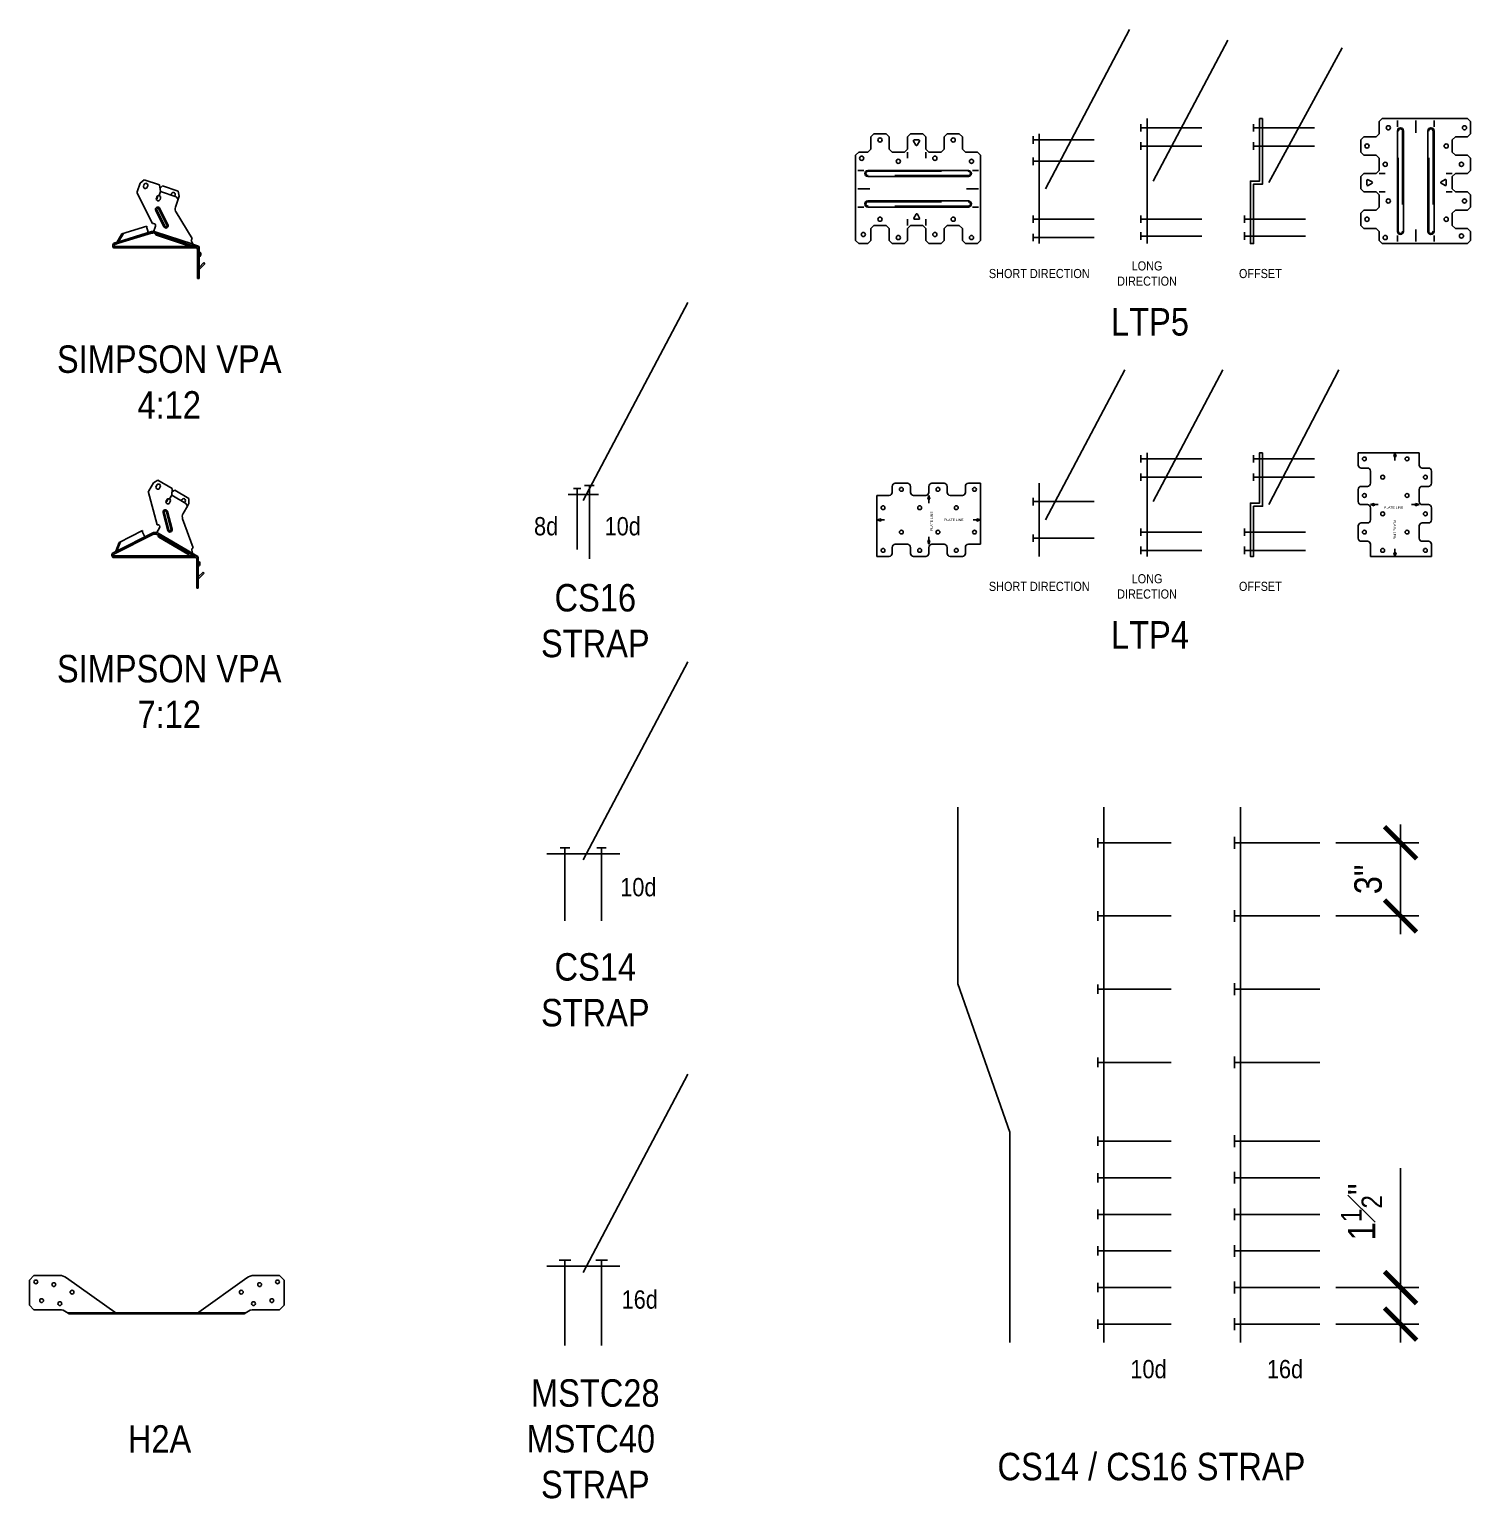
# Model space of a CAD drawing. Header units: inches. Extents: x -2661 to 42767, y -1222 to 9099.
# Drawn here: x 1336.7 to 1395.8, y 1880.5 to 1940.8 of the extents above; entities that cross this region are included whole.
import ezdxf

# ---------------------------------------------------------------- set-up
doc = ezdxf.new("R2010")
doc.units = ezdxf.units.IN
doc.header["$LTSCALE"] = 12
doc.header["$MEASUREMENT"] = 0
doc.header["$PDMODE"] = 3
doc.linetypes.add('HIDDEN', pattern=[0.375, 0.25, -0.125])
doc.layers.get('0').update_dxf_attribs({"linetype": 'CONTINUOUS'})
doc.layers.get('DefPoints').update_dxf_attribs({"color": 251, "linetype": 'CONTINUOUS'})
for name, color, linetype in [('S-ANNO-DIMS', 2, 'CONTINUOUS'), ('S-ANNO-NOTE', 4, 'CONTINUOUS'), ('S-NAIL', 2, 'CONTINUOUS'), ('S-SIMPSON', 2, 'CONTINUOUS'), ('S-STEEL', 4, 'CONTINUOUS')]:
    doc.layers.add(name, color=color, linetype=linetype)
doc.layers.add('S-ANNO-NONPLOT', color=253, linetype='CONTINUOUS', plot=False, transparency=0.5)
doc.styles.add('Arial', font='arial.ttf', dxfattribs={"width": 0.85})
doc.styles.get("Standard").update_dxf_attribs({"font": 'arial.ttf'})
doc.dimstyles.new('DIM-12_Se', dxfattribs={"dimscale": 12, "dimtxt": 0.09375, "dimasz": 0.109375, "dimexe": 0.0625, "dimexo": 0.0625, "dimgap": 0.0625, "dimtad": 1, "dimdec": 4, "dimzin": 11, "dimdsep": 46, "dimlunit": 4, "dimtxsty": 'Arial', "dimblk": 'ARCHTICK', "dimcen": 0.125, "dimdle": 0.0625, "dimclrd": 256, "dimclre": 256, "dimclrt": 4, "dimadec": 0, "dimazin": 0, "dimtfac": 0.75, "dimtdec": 4, "dimtmove": 0, "dimatfit": 3, "dimfxl": 1, "dimfrac": 1, "dimtolj": 1, "dimtzin": 0, "dimarcsym": 0})

# ---------------------------------------------------------------- blocks, each defined once
blk = doc.blocks.new('10d')
at = {"color": 3}
blk.add_line((0.193, 0.25), (-0.193, 0.25), dxfattribs=at)
at = {"color": 2}
blk.add_line((0, 0.25), (0, -2.75), dxfattribs=at)
blk = doc.blocks.new('_ARCHTICK')
at = {"color": 0, "linetype": 'ByBlock', "const_width": 0.15}
blk.add_lwpolyline([(-0.5, -0.5), (0.5, 0.5)], dxfattribs=at)
blk = doc.blocks.new('*D207')
at = {"layer": 'DefPoints', "color": 0, "transparency": 16777216}
for p in [(1389.534, 1907.42), (1392.934, 1907.42), (1389.534, 1904.42)]:
    blk.add_point(p, dxfattribs=at)
at = {"layer": 'S-ANNO-DIMS', "lineweight": -2, "transparency": 16777216}
for p, q in [((1392.934, 1903.67), (1392.934, 1908.17)), ((1390.284, 1907.42), (1393.684, 1907.42)), ((1390.284, 1904.42), (1393.684, 1904.42))]:
    blk.add_line(p, q, dxfattribs=at)
at = {"layer": 'S-ANNO-DIMS', "lineweight": -2, "transparency": 16777216, "xscale": 1.3125, "yscale": 1.3125, "zscale": 1.3125}
for p, rotation in [((1392.934, 1907.42), 90), ((1392.934, 1904.42), 270)]:
    blk.add_blockref('_ARCHTICK', p, dxfattribs=dict(at, rotation=rotation))
at = {"layer": 'S-ANNO-DIMS', "color": 4, "transparency": 16777216, "insert": (1391.609, 1905.92), "char_height": 1.125, "attachment_point": 5, "rotation": 90, "style": 'Arial'}
blk.add_mtext('\\A1;3"', dxfattribs=at)
blk = doc.blocks.new('*D208')
at = {"layer": 'DefPoints', "color": 0, "transparency": 16777216}
for p in [(1389.534, 1889.19), (1392.934, 1889.19), (1389.534, 1887.69)]:
    blk.add_point(p, dxfattribs=at)
at = {"layer": 'S-ANNO-DIMS', "lineweight": -2, "transparency": 16777216}
for p, q in [((1392.934, 1889.19), (1392.934, 1894.08)), ((1390.284, 1889.19), (1393.684, 1889.19)), ((1392.934, 1886.94), (1392.934, 1889.19)), ((1390.284, 1887.69), (1393.684, 1887.69))]:
    blk.add_line(p, q, dxfattribs=at)
at = {"layer": 'S-ANNO-DIMS', "lineweight": -2, "transparency": 16777216, "xscale": 1.3125, "yscale": 1.3125, "zscale": 1.3125}
for p, rotation in [((1392.934, 1889.19), 90), ((1392.934, 1887.69), 270)]:
    blk.add_blockref('_ARCHTICK', p, dxfattribs=dict(at, rotation=rotation))
at = {"layer": 'S-ANNO-DIMS', "color": 4, "transparency": 16777216, "insert": (1391.336, 1892.291), "char_height": 1.125, "attachment_point": 5, "rotation": 90, "style": 'Arial'}
blk.add_mtext('\\A1;1{\\H0.75x;\\S1#2;}"', dxfattribs=at)
blk = doc.blocks.new('16d')
at = {"color": 3}
blk.add_line((0.241, 0.25), (-0.241, 0.25), dxfattribs=at)
at = {"color": 2}
blk.add_line((0, 0.25), (0, -3.25), dxfattribs=at)
blk = doc.blocks.new('LTP4')
for p, q in [((2, 4.25), (-0.5, 4.25)), ((-0.5, 4.25), (-0.5, 3.75)), ((1, 4.25), (0.953125, 4.09375)), ((1.046875, 4.09375), (1, 4.25)), ((2, 3.75), (2, 4.25)), ((-0.375, 3.625), (-0.125, 3.625)), ((0.953125, 4.09375), (1.046875, 4.09375)), ((1, 4.09375), (1, 3.9375)), ((2.375, 3.625), (2.125, 3.625)), ((0, 3.5), (0, 3)), ((2.5, 3), (2.5, 3.5)), ((-0.5, 2.75), (-0.5, 2.25)), ((-0.125, 2.875), (-0.375, 2.875)), ((2, 2.25), (2, 2.75)), ((2.125, 2.875), (2.375, 2.875)), ((-0.375, 2.125), (-0.125, 2.125)), ((0.15625, 2.171875), (0, 2.125)), ((0, 2.125), (0.15625, 2.078125)), ((0, 2), (0, 1.5)), ((0.15625, 2.078125), (0.15625, 2.171875)), ((0.15625, 2.125), (0.3125, 2.125)), ((1.84375, 2.125), (1.6875, 2.125)), ((1.84375, 2.171875), (2, 2.125)), ((1.84375, 2.078125), (1.84375, 2.171875)), ((2, 2.125), (1.84375, 2.078125)), ((2.375, 2.125), (2.125, 2.125)), ((2.5, 1.5), (2.5, 2)), ((-0.5, 1.25), (-0.5, 0.75)), ((-0.125, 1.375), (-0.375, 1.375)), ((2, 0.75), (2, 1.25)), ((2.125, 1.375), (2.375, 1.375)), ((-0.375, 0.625), (-0.125, 0.625)), ((0, 0.5), (0, 0)), ((0, 0), (2.5, 0)), ((1, 0), (0.953125, 0.15625)), ((0.953125, 0.15625), (1.046875, 0.15625)), ((1, 0.15625), (1, 0.3125)), ((1.046875, 0.15625), (1, 0)), ((2.5, 0), (2.5, 0.5))]:
    blk.add_line(p, q)
blk.add_lwpolyline([(2.375, 0.625), (2.125, 0.625)])
for centre in [(-0.25, 4), (1.5, 4), (0.5, 3.25), (2.25, 3.25), (-0.25, 2.5), (1.5, 2.5), (0.5, 1.75), (2.25, 1.75), (-0.25, 1), (1.5, 1), (0.5, 0.25), (2.25, 0.25)]:
    blk.add_circle(centre, 0.078)
for centre, start, end in [((-0.375, 3.75), 180, 270), ((-0.125, 3.5), 0, 90), ((2.125, 3.75), 180, 270), ((2.375, 3.5), 0, 90), ((-0.375, 2.75), 90, 180), ((-0.125, 3), 270, 0), ((2.125, 2.75), 90, 180), ((2.375, 3), 270, 0), ((-0.375, 2.25), 180, 270), ((-0.125, 2), 0, 90), ((2.125, 2.25), 180, 270), ((2.375, 2), 0, 90), ((-0.375, 1.25), 90, 180), ((-0.125, 1.5), 270, 0), ((2.125, 1.25), 90, 180), ((2.375, 1.5), 270, 0), ((-0.375, 0.75), 180, 270), ((-0.125, 0.5), 0, 90), ((2.125, 0.75), 180, 270), ((2.375, 0.5), 0, 90)]:
    blk.add_arc(centre, 0.125, start, end)
blk.add_text('PLATE LINE', height=0.1).set_placement((0.55251, 1.960173))
blk.add_text('PLATE LINE', height=0.1, rotation=270).set_placement((0.950839, 1.497981))
blk = doc.blocks.new('LTP5')
for p, q in [((-1.5, 4.915), (-1.375, 5.04)), ((-1.5, 4.415), (-1.5, 4.915)), ((-1.375, 5.04), (2.125, 5.04)), ((-0.75, 4.956), (-0.75, 4.706)), ((0, 4.956), (0, 4.456)), ((0.75, 4.956), (0.75, 4.706)), ((2.125, 5.04), (2.25, 4.915)), ((2.25, 4.915), (2.25, 4.415)), ((-2.25, 4.165), (-2.125, 4.29)), ((-2.125, 4.29), (-1.625, 4.29)), ((-1.625, 4.29), (-1.5, 4.415)), ((-0.75, 0.415), (-0.75, 4.54)), ((-0.5, 4.54), (-0.5, 0.415)), ((0.5, 4.54), (0.5, 0.415)), ((0.75, 0.415), (0.75, 4.54)), ((1.625, 4.29), (1.5, 4.165)), ((2.125, 4.29), (1.625, 4.29)), ((2.25, 4.415), (2.125, 4.29)), ((-2.25, 3.665), (-2.25, 4.165)), ((-2.125, 3.54), (-2.25, 3.665)), ((1.5, 4.165), (1.5, 3.665)), ((1.5, 3.665), (1.625, 3.54)), ((-1.625, 3.54), (-2.125, 3.54)), ((-1.5, 3.415), (-1.625, 3.54)), ((-1.5, 2.915), (-1.5, 3.415)), ((1.625, 3.54), (2.125, 3.54)), ((2.125, 3.54), (2.25, 3.415)), ((2.25, 3.415), (2.25, 2.915)), ((-2.25, 2.665), (-2.125, 2.79)), ((-2.25, 2.165), (-2.25, 2.665)), ((-2.125, 2.79), (-1.625, 2.79)), ((-2, 2.509), (-2, 2.321)), ((-1.79, 2.442), (-1.953, 2.536)), ((-1.625, 2.79), (-1.5, 2.915)), ((-1.5, 2.79), (-1.25, 2.79)), ((1.04, 2.446), (1.203, 2.54)), ((1.5, 2.79), (1.25, 2.79)), ((1.25, 2.513), (1.25, 2.325)), ((1.625, 2.79), (1.5, 2.665)), ((1.5, 2.665), (1.5, 2.165)), ((2.125, 2.79), (1.625, 2.79)), ((2.25, 2.915), (2.125, 2.79)), ((-2.125, 2.04), (-2.25, 2.165)), ((-1.625, 2.04), (-2.125, 2.04)), ((-1.953, 2.294), (-1.79, 2.388)), ((-1.5, 1.915), (-1.625, 2.04)), ((-1.5, 2.04), (-1.25, 2.04)), ((-1.5, 1.415), (-1.5, 1.915)), ((1.203, 2.298), (1.04, 2.392)), ((1.5, 2.04), (1.25, 2.04)), ((1.5, 2.165), (1.625, 2.04)), ((1.625, 2.04), (2.125, 2.04)), ((2.125, 2.04), (2.25, 1.915)), ((2.25, 1.915), (2.25, 1.415)), ((-2.25, 1.165), (-2.125, 1.29)), ((-2.125, 1.29), (-1.625, 1.29)), ((-1.625, 1.29), (-1.5, 1.415)), ((1.625, 1.29), (1.5, 1.165)), ((2.125, 1.29), (1.625, 1.29)), ((2.25, 1.415), (2.125, 1.29)), ((-2.25, 0.665), (-2.25, 1.165)), ((-2.125, 0.54), (-2.25, 0.665)), ((1.5, 1.165), (1.5, 0.665)), ((1.5, 0.665), (1.625, 0.54)), ((-1.625, 0.54), (-2.125, 0.54)), ((-1.5, 0.415), (-1.625, 0.54)), ((-1.5, 0.04), (-1.5, 0.415)), ((-1.375, -0.085), (-1.5, 0.04)), ((-0.75, 0), (-0.75, 0.25)), ((0, 0), (0, 0.5)), ((0.75, 0), (0.75, 0.25)), ((1.625, 0.54), (2.125, 0.54)), ((2.125, 0.54), (2.25, 0.415)), ((2.25, 0.04), (2.125, -0.085)), ((2.25, 0.415), (2.25, 0.04)), ((2.125, -0.085), (-1.375, -0.085))]:
    blk.add_line(p, q)
at = {"linetype": 'HIDDEN'}
for p, q in [((-0.718, 0.432), (-0.718, 4.524)), ((-0.538, 4.524), (-0.538, 0.432)), ((0.532, 0.432), (0.532, 4.524)), ((0.712, 4.524), (0.712, 0.432))]:
    blk.add_line(p, q, dxfattribs=at)
for centre in [(-1.125, 4.665), (2, 4.665), (-2, 3.915), (1.25, 3.915), (-1.25, 3.165), (1.875, 3.165), (-1.125, 1.665), (2, 1.665), (-2, 0.915), (1.25, 0.915), (-1.25, 0.165), (1.875, 0.228)]:
    blk.add_circle(centre, 0.0855)
for centre, radius, start, end in [((-0.625, 4.54), 0.125, 0, 180), ((-0.628, 4.531), 0.0903, 355.62328, 184.37672), ((0.625, 4.54), 0.125, 0, 180), ((0.622, 4.531), 0.0903, 355.62328, 184.37672), ((-1.969, 2.509), 0.0312, 60, 180), ((-1.806, 2.415), 0.0313, 300, 60), ((1.056, 2.419), 0.0313, 120, 240), ((1.219, 2.513), 0.0312, 0, 120), ((-1.969, 2.321), 0.0312, 180, 300), ((1.219, 2.325), 0.0313, 240, 0), ((-0.625, 0.415), 0.125, 180, 360), ((-0.628, 0.425), 0.0903, 175.62328, 4.37672), ((0.625, 0.415), 0.125, 180, 0), ((0.622, 0.425), 0.0903, 175.62328, 4.37672)]:
    blk.add_arc(centre, radius, start, end)
blk = doc.blocks.new('A$C0FF2573A')
for p, q in [((0.358, 4.734), (0.171, 4.547)), ((0.171, 4.547), (0.171, 3.501)), ((1.39, 4.734), (0.358, 4.734)), ((1.577, 4.547), (1.39, 4.734)), ((1.577, 3.501), (1.577, 4.547)), ((0.077, 3.21), (0, 3.102)), ((0, 1.142), (1.484, 3.21)), ((0, 3.102), (0, -4.071)), ((0.046, 1.206), (0.046, -2.175)), ((0.046, 0.156), (0, 0.156)), ((0.046, 0), (0, 0)), ((0.046, -0.969), (0, -0.969)), ((0.046, -1.125), (0, -1.125)), ((1.484, -4.179), (0, -2.111)), ((0, -4.071), (0.077, -4.179)), ((0.171, -4.47), (0.171, -5.516)), ((1.577, -5.516), (1.577, -4.47)), ((0.358, -5.703), (0.171, -5.516)), ((0.358, -5.703), (1.39, -5.703)), ((1.39, -5.703), (1.577, -5.516))]:
    blk.add_line(p, q)
at = {"linetype": 'HIDDEN'}
for p, q in [((0.046, 1.206), (0.046, 3.166)), ((0.046, -2.175), (0.046, -4.135))]:
    blk.add_line(p, q, dxfattribs=at)
for centre in [(0.546, 4.234), (1.312, 4.469), (1.202, 3.734), (0.421, 3.484), (0.89, 2.984), (0.89, -3.953), (0.421, -4.453), (1.202, -4.703), (0.546, -5.203), (1.312, -5.438)]:
    blk.add_circle(centre, 0.078)
for centre, start, end in [((-0.329, 3.501), 324.34726, 0), ((1.077, 3.501), 324.34726, 0), ((-0.329, -4.47), 0, 35.65274), ((1.077, -4.47), 0, 35.65274)]:
    blk.add_arc(centre, 0.5, start, end)
blk = doc.blocks.new('CS14 STRAP')
at = {"layer": 'S-STEEL'}
blk.add_line((-1.5, 0.25), (1.5, 0.25), dxfattribs=at)
at = {"layer": 'S-NAIL'}
for p in [(-0.75, 0.25), (0.75, 0.25)]:
    blk.add_blockref('10d', p, dxfattribs=at)
blk = doc.blocks.new('MSTC28 MSTC40  STRAP')
at = {"layer": 'S-STEEL'}
blk.add_line((-1.5, 0.25), (1.5, 0.25), dxfattribs=at)
at = {"layer": 'S-NAIL'}
for p in [(-0.75, 0.25), (0.75, 0.25)]:
    blk.add_blockref('16d', p, dxfattribs=at)
blk = doc.blocks.new('8d')
at = {"color": 3}
blk.add_line((0.154, 0.25), (-0.154, 0.25), dxfattribs=at)
at = {"color": 2}
blk.add_line((0, 0.25), (0, -2.25), dxfattribs=at)
blk = doc.blocks.new('CS16 STRAP')
at = {"layer": 'S-STEEL'}
blk.add_line((-0.625, 0.25), (0.625, 0.25), dxfattribs=at)
at = {"layer": 'S-NAIL'}
for name, p in [('10d', (0.25, 0.366)), ('8d', (-0.25, 0.25))]:
    blk.add_blockref(name, p, dxfattribs=at)
blk = doc.blocks.new('LTP5 STRAP SHORT')
at = {"layer": 'S-STEEL'}
blk.add_line((-0.25, 2.25), (-0.25, -2.25), dxfattribs=at)
at = {"layer": 'S-NAIL', "rotation": 90}
for p in [(-0.25, 2), (-0.25, 1.125), (-0.25, -1.25), (-0.25, -2)]:
    blk.add_blockref('8d', p, dxfattribs=at)
blk = doc.blocks.new('LTP5 STRAP LONG')
at = {"layer": 'S-STEEL'}
blk.add_line((-0.25, 2.5625), (-0.25, -2.5625), dxfattribs=at)
at = {"layer": 'S-NAIL', "rotation": 90}
for p in [(-0.25, 2.1875), (-0.25, 1.4375), (-0.25, -1.5625), (-0.25, -2.25)]:
    blk.add_blockref('8d', p, dxfattribs=at)
blk = doc.blocks.new('LTP5 STRAP OFFSET')
at = {"layer": 'S-SIMPSON'}
blk.add_lwpolyline([(-0.25, 2.621), (-0.25, -0.062), (-0.625, -0.062), (-0.625, -2.504), (-0.75, -2.504), (-0.75, 0.062), (-0.375, 0.062), (-0.375, 2.621)], close=True, dxfattribs=at)
at = {"layer": 'S-NAIL', "rotation": 90}
for p in [(-0.375, 2.246), (-0.375, 1.496), (-0.75, -1.504), (-0.75, -2.191)]:
    blk.add_blockref('8d', p, dxfattribs=at)
blk = doc.blocks.new('LTP4 STRAP SHORT')
at = {"layer": 'S-STEEL'}
blk.add_line((-0.25, 1.5), (-0.25, -1.5), dxfattribs=at)
at = {"layer": 'S-NAIL', "rotation": 90}
for p in [(-0.25, 0.75), (-0.25, -0.75)]:
    blk.add_blockref('8d', p, dxfattribs=at)
blk = doc.blocks.new('LTP4 STRAP LONG')
at = {"layer": 'S-STEEL'}
blk.add_line((-0.25, 2), (-0.25, -2.25), dxfattribs=at)
at = {"layer": 'S-NAIL', "rotation": 90}
for p in [(-0.25, 1.75), (-0.25, 1), (-0.25, -1.25), (-0.25, -2)]:
    blk.add_blockref('8d', p, dxfattribs=at)
blk = doc.blocks.new('LTP4 STRAP OFFSET')
at = {"layer": 'S-SIMPSON'}
blk.add_lwpolyline([(-0.25, 2.125), (-0.25, -0.0625), (-0.625, -0.0625), (-0.625, -2.125), (-0.75, -2.125), (-0.75, 0.0625), (-0.375, 0.0625), (-0.375, 2.125)], close=True, dxfattribs=at)
at = {"layer": 'S-NAIL', "rotation": 90}
for p in [(-0.375, 1.875), (-0.375, 1.125), (-0.75, -1.125), (-0.75, -1.875)]:
    blk.add_blockref('8d', p, dxfattribs=at)
blk = doc.blocks.new('VPA-3-r-4and12')
for p, q in [((-0.605, 2.654), (-0.724, 2.297)), ((-0.605, 2.654), (-0.443, 2.797)), ((-0.462, 2.54), (-0.442, 2.599)), ((-0.443, 2.797), (0.195, 2.584)), ((-0.314, 2.491), (-0.294, 2.55)), ((0.195, 2.584), (0.235, 2.308)), ((0.314, 2.545), (0.215, 2.446)), ((0.314, 2.545), (0.952, 2.332)), ((-0.1, 1.001), (-0.739, 2.279)), ((-0.1, 1.001), (-0.739, 2.279)), ((0.082, 2.095), (0.062, 2.036)), ((0.111, 2.085), (0.091, 2.026)), ((0.235, 2.308), (0.18, 2.145)), ((0.23, 2.046), (0.21, 1.987)), ((0.873, 2.095), (0.235, 2.308)), ((0.665, 2.164), (0.684, 2.224)), ((0.813, 2.115), (0.832, 2.174)), ((0.956, 2.002), (0.846, 1.671)), ((0.873, 2.095), (0.956, 2.002)), ((0.996, 2.12), (0.952, 2.332)), ((0.996, 2.12), (0.956, 2.002)), ((0.37, 0.869), (0.034, 1.54)), ((0.412, 0.89), (0.076, 1.561)), ((0.495, 0.932), (0.16, 1.603)), ((0.537, 0.953), (0.202, 1.624)), ((1.532, 0.383), (0.87, 1.461)), ((-0.135, 0.603), (-1.622, 0.151)), ((-0.134, 0.669), (-1.497, 0.254)), ((-0.324, 0.888), (-1.358, 0.574)), ((-0.324, 0.888), (-0.332, 0.828)), ((-0.332, 0.828), (-0.253, 0.567)), ((0.019, 0.897), (-0.075, 0.614)), ((1.563, 0.152), (0.018, 0.667)), ((-1.689, 0), (-1.659, 0.062)), ((-1.689, 0), (1.689, 0)), ((-1.659, 0.062), (1.689, 0.062)), ((-1.64, 0.211), (-1.587, 0.227)), ((-1.552, 0.254), (-1.358, 0.574)), ((-1.521, 0.215), (-1.291, 0.594)), ((1.634, 0.062), (0.017, 0.601)), ((0.067, 0.519), (1.371, 0.084)), ((0.306, 0), (0.306, 0.062)), ((0.306, 0), (0.306, 0.062)), ((0.377, 0), (0.377, 0.062)), ((0.502, 0), (0.502, 0.062)), ((0.994, 0), (0.994, 0.062)), ((1.579, 0.119), (1.502, 0.273)), ((1.742, 0.092), (1.587, 0.144)), ((1.666, 0), (1.666, 0.062)), ((1.814, 0.03), (1.814, -1.257)), ((1.752, -0.062), (1.752, -1.257)), ((1.814, -0.062), (1.752, -0.062)), ((1.814, -0.507), (1.752, -0.507)), ((2.01, -0.602), (1.814, -0.798)), ((1.877, -0.226), (1.877, -0.288)), ((2.054, -0.646), (2.01, -0.602)), ((1.814, -0.886), (2.054, -0.646)), ((1.814, -1.257), (1.752, -1.257))]:
    blk.add_line(p, q)
for centre, radius, start, end in [((-0.388, 2.515), 0.078, 161.56505, 341.56505), ((-0.368, 2.574), 0.078, 341.56505, 161.56505), ((-0.753, 2.306), 0.03, 296.49821, 341.56505), ((0.136, 2.011), 0.078, 161.56505, 341.56505), ((0.017, 2.051), 0.078, 304.81776, 341.56505), ((0.156, 2.071), 0.078, 341.56505, 161.56505), ((0.037, 2.11), 0.078, 341.56505, 18.31235), ((0.758, 2.199), 0.078, 341.56505, 161.56505), ((0.118, 1.582), 0.0938, 26.56505, 206.56505), ((0.118, 1.582), 0.0467, 26.56505, 206.56505), ((1.083, 1.592), 0.25, 161.56505, 211.56505), ((-0.062, 0.364), 0.25, 71.56505, 106.91329), ((-0.061, 0.43), 0.25, 71.56505, 106.91333), ((-0.062, 0.924), 0.0855, 341.56505, 116.56505), ((0.454, 0.911), 0.0938, 206.56505, 26.56505), ((0.454, 0.911), 0.0467, 206.56505, 26.56505), ((-1.604, 0.091), 0.125, 106.91332, 226.91332), ((-1.604, 0.091), 0.0625, 106.91329, 207.42909), ((-1.628, 0.28), 0.125, 286.91329, 328.73159), ((-1.605, 0.287), 0.0625, 286.91278, 328.73159), ((0.086, 0.578), 0.0625, 161.56505, 251.56505), ((1.391, 0.143), 0.0625, 251.56505, 341.56505), ((1.579, 0.311), 0.0855, 122.97066, 206.56505), ((1.607, 0.203), 0.0625, 206.56505, 251.56484), ((1.691, 0.175), 0.125, 206.56505, 244.38452), ((1.689, -0.062), 0.125, 0, 90), ((1.689, -0.062), 0.0625, 0, 90), ((1.702, -0.026), 0.125, 26.56505, 71.56505), ((1.814, -0.226), 0.0625, 0, 90), ((1.814, -0.288), 0.0625, 270, 0)]:
    blk.add_arc(centre, radius, start, end)
blk = doc.blocks.new('VPA-3-r-7and12')
for p, q in [((-0.027, 3.058), (-0.217, 2.733)), ((-0.027, 3.058), (0.16, 3.165)), ((0.16, 3.165), (0.742, 2.826)), ((0.129, 1.336), (-0.235, 2.719)), ((0.129, 1.336), (-0.235, 2.719)), ((0.09, 2.917), (0.121, 2.971)), ((0.224, 2.838), (0.256, 2.892)), ((0.724, 2.548), (0.637, 2.399)), ((0.742, 2.826), (0.724, 2.548)), ((1.306, 2.209), (0.724, 2.548)), ((0.85, 2.763), (0.733, 2.687)), ((0.85, 2.763), (1.431, 2.424)), ((1.43, 2.208), (1.431, 2.424)), ((0.562, 1.112), (0.371, 1.837)), ((0.607, 1.124), (0.416, 1.849)), ((0.531, 2.371), (0.499, 2.317)), ((0.698, 1.147), (0.507, 1.873)), ((0.557, 2.355), (0.526, 2.301)), ((0.743, 1.159), (0.552, 1.885)), ((0.665, 2.292), (0.634, 2.238)), ((1.115, 2.319), (1.147, 2.373)), ((1.368, 2.1), (1.192, 1.799)), ((1.25, 2.24), (1.282, 2.294)), ((1.306, 2.209), (1.368, 2.1)), ((1.43, 2.208), (1.368, 2.1)), ((0.224, 1.211), (0.074, 0.953)), ((1.6, 0.398), (1.172, 1.588)), ((-0.079, 0.93), (-1.622, 0.151)), ((-1.571, 0.265), (-1.434, 0.613)), ((-1.534, 0.231), (-1.372, 0.644)), ((-0.077, 1.001), (-1.517, 0.274)), ((-0.469, 1.1), (-1.434, 0.613)), ((-0.469, 1.1), (-0.467, 1.039)), ((-0.467, 1.039), (-0.344, 0.796)), ((1.634, 0.063), (0.16, 0.923)), ((1.583, 0.165), (0.162, 0.994)), ((0.193, 0.831), (1.381, 0.138)), ((-1.689, 0), (-1.659, 0.062)), ((-1.689, 0), (1.689, 0)), ((-1.659, 0.062), (1.689, 0.062)), ((-1.65, 0.207), (-1.601, 0.232)), ((0.306, 0), (0.306, 0.062)), ((0.306, 0), (0.306, 0.062)), ((0.377, 0), (0.377, 0.062)), ((0.502, 0), (0.502, 0.062)), ((0.994, 0), (0.994, 0.062)), ((1.592, 0.13), (1.548, 0.296)), ((1.752, 0.067), (1.605, 0.152)), ((1.666, 0), (1.666, 0.062)), ((1.814, -0.062), (1.752, -0.062)), ((1.752, -0.062), (1.752, -1.257)), ((1.814, -0.507), (1.752, -0.507)), ((1.814, -0.041), (1.814, -1.257)), ((2.01, -0.602), (1.814, -0.798)), ((1.877, -0.226), (1.877, -0.288)), ((2.054, -0.646), (2.01, -0.602)), ((1.814, -0.886), (2.054, -0.646)), ((1.814, -1.257), (1.752, -1.257))]:
    blk.add_line(p, q)
for centre, radius, start, end in [((-0.243, 2.748), 0.03, 284.68685, 329.7537), ((0.157, 2.878), 0.078, 149.7537, 329.7537), ((0.188, 2.932), 0.078, 329.7537, 149.7537), ((0.598, 2.331), 0.078, 329.7537, 149.7537), ((1.214, 2.334), 0.078, 329.7537, 149.7537), ((0.461, 1.861), 0.0938, 14.7537, 194.7537), ((0.461, 1.861), 0.0467, 14.7537, 194.7537), ((0.567, 2.277), 0.078, 149.7537, 329.7537), ((0.459, 2.34), 0.078, 293.0064, 329.7537), ((0.49, 2.394), 0.078, 329.7537, 6.501), ((0.151, 1.254), 0.0855, 329.7537, 104.7537), ((1.408, 1.673), 0.25, 149.7537, 199.7537), ((0.034, 0.707), 0.25, 59.7537, 116.77753), ((0.036, 0.778), 0.25, 59.7537, 116.77757), ((0.225, 0.885), 0.0625, 149.7537, 239.7537), ((0.652, 1.136), 0.0938, 194.79526, 14.79526), ((0.652, 1.136), 0.0467, 194.79526, 14.79526), ((-1.604, 0.091), 0.124, 111.57457, 227.04934), ((-1.604, 0.091), 0.0625, 106.91329, 207.42909), ((-1.629, 0.288), 0.0625, 296.77702, 338.59583), ((-1.65, 0.277), 0.125, 296.77753, 338.59583), ((1.413, 0.192), 0.0625, 239.7537, 329.7537), ((1.631, 0.318), 0.0855, 111.15931, 194.7537), ((1.636, 0.206), 0.0625, 194.7537, 239.75348), ((1.713, 0.162), 0.125, 194.7537, 232.57317), ((1.689, -0.062), 0.125, 0, 90), ((1.689, -0.062), 0.0625, 0, 90), ((1.689, -0.041), 0.125, 0, 59.75348), ((1.814, -0.226), 0.0625, 0, 90), ((1.814, -0.288), 0.0625, 270, 0)]:
    blk.add_arc(centre, radius, start, end)

msp = doc.modelspace()

# ---------------------------------------------------------------- linework, layer by layer
at = {"layer": 'S-ANNO-NONPLOT'}
for p, q in [((1378.37485, 1934.23053), (1381.82592, 1940.76294)), ((1382.7926, 1934.54303), (1385.84745, 1940.32544)), ((1387.53163, 1934.4845), (1390.54654, 1940.01294)), ((1359.43195, 1921.44837), (1363.72468, 1929.57392)), ((1378.37485, 1920.65645), (1381.62571, 1926.80989)), ((1382.7926, 1921.40645), (1385.64724, 1926.80989)), ((1387.53163, 1921.28145), (1390.40806, 1926.80989)), ((1359.43195, 1906.71735), (1363.72468, 1914.8429)), ((1359.43195, 1889.81271), (1363.72468, 1897.93826))]:
    msp.add_line(p, q, dxfattribs=at)
at = {"layer": 'S-STEEL'}
for points in [[(1376.92111, 1886.94009), (1376.92111, 1895.56563), (1374.78998, 1901.63544), (1374.78998, 1908.87663)], [(1380.7769, 1886.94009), (1380.7769, 1908.87663)], [(1386.37184, 1886.94009), (1386.37184, 1908.87663)]]:
    msp.add_lwpolyline(points, dxfattribs=at)

# ---------------------------------------------------------------- block references
at = {"layer": 'S-NAIL', "rotation": 90}
for name, p in [('10d', (1380.7769, 1907.41994)), ('16d', (1386.37184, 1907.41994)), ('10d', (1380.7769, 1904.41994)), ('16d', (1386.37184, 1904.41994)), ('10d', (1380.7769, 1901.41994)), ('16d', (1386.37184, 1901.41994)), ('10d', (1380.7769, 1898.41994)), ('16d', (1386.37184, 1898.41994)), ('10d', (1380.7769, 1895.19009)), ('16d', (1386.37184, 1895.19009)), ('10d', (1380.7769, 1893.69009)), ('16d', (1386.37184, 1893.69009)), ('10d', (1380.7769, 1892.19009)), ('16d', (1386.37184, 1892.19009)), ('10d', (1380.7769, 1890.69009)), ('16d', (1386.37184, 1890.69009)), ('10d', (1380.7769, 1889.19009)), ('16d', (1386.37184, 1889.19009)), ('10d', (1380.7769, 1887.69009)), ('16d', (1386.37184, 1887.69009))]:
    msp.add_blockref(name, p, dxfattribs=at)
at = {"layer": 'S-SIMPSON'}
for name, p in [('LTP5 STRAP LONG', (1382.7926, 1934.54303)), ('LTP5 STRAP OFFSET', (1387.53163, 1934.4845)), ('LTP5', (1393.55642, 1932.06523)), ('LTP5 STRAP SHORT', (1378.37485, 1934.23053)), ('VPA-3-r-4and12', (1341.87222, 1931.80336)), ('LTP4 STRAP LONG', (1382.7926, 1921.40645)), ('LTP4 STRAP OFFSET', (1387.53163, 1921.28145)), ('LTP4', (1391.70128, 1919.15645)), ('VPA-3-r-7and12', (1341.83801, 1919.11608)), ('CS16 STRAP', (1359.43195, 1921.44837)), ('LTP4 STRAP SHORT', (1378.37485, 1920.65645)), ('CS14 STRAP', (1359.43195, 1906.71735)), ('MSTC28 MSTC40  STRAP', (1359.43195, 1889.81271))]:
    msp.add_blockref(name, p, dxfattribs=at)
for name, p, rotation in [('LTP5', (1370.6817, 1934.23053), 270), ('LTP4', (1375.722, 1919.65645), 90), ('A$C0FF2573A', (1341.46173, 1888.10903), 90)]:
    msp.add_blockref(name, p, dxfattribs=dict(at, rotation=rotation))

# ---------------------------------------------------------------- texts
at = {"layer": 'S-ANNO-NOTE', "color": 191, "attachment_point": 5, "style": 'Arial'}
for s, insert, char_height, width in [('\\A1;{\\H1x;SHORT DIRECTION}', (1378.12485, 1930.75307), 0.375, 4.3125), ('\\A1;LONG DIRECTION', (1382.5426, 1930.75307), 0.375, 3.569066), ('\\A1;OFFSET', (1387.18831, 1930.75307), 0.375, 3.569066), ('LTP5', (1382.66517, 1928.76705), 1.125, 3.1506983), ('SIMPSON VPA\\P4:12', (1342.45949, 1926.30831), 1.125, 23.0223297), ('\\A1;8d', (1357.90984, 1920.3921), 0.75, 7.9880867), ('\\A1;10d', (1361.04844, 1920.3921), 0.75, 7.9880867), ('\\A1;LONG DIRECTION', (1382.5426, 1917.92899), 0.375, 3.569066), ('\\A1;CS16 STRAP', (1359.92581, 1916.5199), 1.125, 4.4069995), ('\\A1;{\\H1x;SHORT DIRECTION}', (1378.12485, 1917.92899), 0.375, 4.3125), ('\\A1;OFFSET', (1387.18831, 1917.92899), 0.375, 3.569066), ('LTP4', (1382.66517, 1915.94297), 1.125, 5.5599562), ('SIMPSON VPA\\P7:12', (1342.45949, 1913.62103), 1.125, 23.0223297), ('\\A1;10d', (1361.69091, 1905.59729), 0.75, 7.9880867), ('\\A1;CS14 STRAP', (1359.92581, 1901.38802), 1.125, 6.5041032), ('\\A1;16d', (1361.74704, 1888.69265), 0.75, 7.9880867), ('\\A1;10d', (1382.60264, 1885.84144), 0.75, 7.9880867), ('\\A1;16d', (1388.19759, 1885.84144), 0.75, 7.9880867), ('\\A1;MSTC28 MSTC40  STRAP', (1359.92581, 1882.98374), 1.125, 6.5041032), ('\\A1;H2A', (1342.06455, 1882.98374), 1.125, 6.5041032), ('\\A1;CS14 / CS16 STRAP', (1382.72259, 1881.84436), 1.125, 14.2978857)]:
    msp.add_mtext(s, dxfattribs=dict(at, insert=insert, char_height=char_height, width=width))

# ---------------------------------------------------------------- dimensions: what is measured, and where the dimension line sits
at = {"layer": 'S-ANNO-DIMS'}
for base, p1, p2, picture, middle in [((1392.9335, 1907.41994), (1389.53398, 1904.41994), (1389.53398, 1907.41994), '*D207', (1392.9335, 1905.91994)), ((1392.9335, 1889.19009), (1389.53398, 1887.69009), (1389.53398, 1889.19009), '*D208', (1392.9335, 1892.29133))]:
    dim = msp.add_linear_dim(base=base, p1=p1, p2=p2, angle=90, dimstyle='DIM-12_Se', dxfattribs=at)
    dim.commit()
    dim.dimension.update_dxf_attribs({"geometry": picture, "text_midpoint": middle, "dimtype": 160})

doc.saveas('drawing.dxf')
